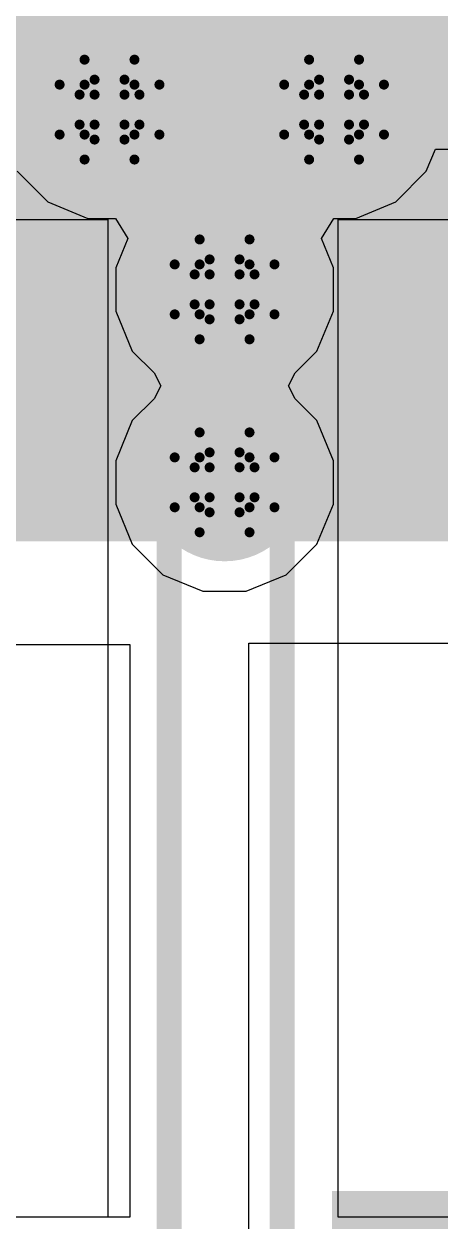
# Model space of a CAD drawing. Header units: inches. Extents: x -4 to 5258, y -4 to 5281.
# Drawn here: x 64.02 to 66.14, y 83.39 to 89.47 of the extents above; entities that cross this region are included whole.
import ezdxf

# ---------------------------------------------------------------- set-up
doc = ezdxf.new("R2010")
doc.units = ezdxf.units.IN
for name, color, linetype in [('Bottom Layer', 5, 'Continuous'), ('Bottom Solder', 6, 'Continuous'), ('Drill Drawing', 1, 'Continuous'), ('Layer 1', 16, 'Continuous'), ('Layer 2', 76, 'Continuous'), ('Top Layer', 1, 'Continuous'), ('Top Overlay', 2, 'Continuous'), ('Top Paste', 8, 'Continuous'), ('Top Solder', 216, 'Continuous'), ('Via Holes', 16, 'Continuous')]:
    doc.layers.add(name, color=color, linetype=linetype)

# ---------------------------------------------------------------- blocks, each defined once
blk = doc.blocks.new('SOIC_8_8')
at = {"layer": 'Top Layer'}
blk.add_hatch(color=1, dxfattribs=at).paths.add_polyline_path([(3.475, 2.205), (3.475, 1.605), (1.925, 1.605), (1.925, 2.205)])
at = {"layer": 'Top Overlay'}
blk.add_hatch(color=2, dxfattribs=at).paths.add_polyline_path([(-1.8275, 1.5748), (-1.4973, 1.5748), (-1.4973, 2.2352), (-1.8275, 2.2352)])
at = {"layer": 'Top Paste'}
blk.add_hatch(color=8, dxfattribs=at).paths.add_polyline_path([(3.475, 2.205), (3.475, 1.605), (1.925, 1.605), (1.925, 2.205)])
at = {"layer": 'Top Solder'}
blk.add_hatch(color=216, dxfattribs=at).paths.add_polyline_path([(3.5766, 2.3066), (3.5766, 1.5034), (1.8234, 1.5034), (1.8234, 2.3066)])
at = {"layer": 'Top Overlay'}
for points in [[(-1.9906, 2.4892, 0.127, 0.127, 0), (1.9906, 2.4892, 0.127, 0.127, 0)], [(1.9906, 2.4892, 0.127, 0.127, 0), (1.9906, 2.3114, 0.127, 0.127, 0)]]:
    blk.add_lwpolyline(points, format="xyseb", dxfattribs=at)
for points in [[(1.9588, 2.4892, 0.0635, 0.0635, 1), (2.0223, 2.4892, 0.0635, 0.0635, 1)], [(1.9588, 2.4892, 0.0635, 0.0635, 1), (2.0223, 2.4892, 0.0635, 0.0635, 1)], [(1.9588, 2.3114, 0.0635, 0.0635, 1), (2.0223, 2.3114, 0.0635, 0.0635, 1)]]:
    blk.add_lwpolyline(points, format="xyseb", close=True, dxfattribs=at)
blk = doc.blocks.new('SOIC_8_10')
at = {"layer": 'Top Layer'}
blk.add_hatch(color=1, dxfattribs=at).paths.add_polyline_path([(3.475, -1.605), (3.475, -2.205), (1.925, -2.205), (1.925, -1.605)])
at = {"layer": 'Top Paste'}
blk.add_hatch(color=8, dxfattribs=at).paths.add_polyline_path([(3.475, -1.605), (3.475, -2.205), (1.925, -2.205), (1.925, -1.605)])
at = {"layer": 'Top Solder'}
blk.add_hatch(color=216, dxfattribs=at).paths.add_polyline_path([(3.5766, -1.5034), (3.5766, -2.3066), (1.8234, -2.3066), (1.8234, -1.5034)])
at = {"layer": 'Top Overlay'}
for points in [[(1.9906, -2.3114, 0.127, 0.127, 0), (1.9906, -2.4892, 0.127, 0.127, 0)], [(-1.9906, -2.4892, 0.127, 0.127, 0), (1.9906, -2.4892, 0.127, 0.127, 0)]]:
    blk.add_lwpolyline(points, format="xyseb", dxfattribs=at)
for points in [[(1.9588, -2.3114, 0.0635, 0.0635, 1), (2.0223, -2.3114, 0.0635, 0.0635, 1)], [(1.9588, -2.4892, 0.0635, 0.0635, 1), (2.0223, -2.4892, 0.0635, 0.0635, 1)], [(1.9588, -2.4892, 0.0635, 0.0635, 1), (2.0223, -2.4892, 0.0635, 0.0635, 1)]]:
    blk.add_lwpolyline(points, format="xyseb", close=True, dxfattribs=at)

msp = doc.modelspace()

# ---------------------------------------------------------------- hatches: boundary and pattern name
at = {"layer": 'Bottom Layer'}
h = msp.add_hatch(color=5, dxfattribs=at)
edge = h.paths.add_edge_path()
edge.add_arc((64.4587, 89.0392), 0.3, 0, 360)
h = msp.add_hatch(color=5, dxfattribs=at)
edge = h.paths.add_edge_path()
edge.add_arc((65.6017, 89.0392), 0.3, 0, 360)
h = msp.add_hatch(color=5, dxfattribs=at)
edge = h.paths.add_edge_path()
edge.add_arc((65.0444, 88.1248), 0.3, 0, 360)
h = msp.add_hatch(color=5, dxfattribs=at)
edge = h.paths.add_edge_path()
edge.add_arc((65.0444, 87.1433), 0.3, 0, 360)
at = {"layer": 'Bottom Solder'}
h = msp.add_hatch(color=6, dxfattribs=at)
edge = h.paths.add_edge_path()
edge.add_arc((64.4587, 89.0392), 0.4016, 0, 360)
h = msp.add_hatch(color=6, dxfattribs=at)
edge = h.paths.add_edge_path()
edge.add_arc((65.6017, 89.0392), 0.4016, 0, 360)
h = msp.add_hatch(color=6, dxfattribs=at)
edge = h.paths.add_edge_path()
edge.add_arc((65.0444, 88.1248), 0.4016, 0, 360)
h = msp.add_hatch(color=6, dxfattribs=at)
edge = h.paths.add_edge_path()
edge.add_arc((65.0444, 87.1433), 0.4016, 0, 360)
at = {"layer": 'Layer 1'}
h = msp.add_hatch(color=16, dxfattribs=at)
edge = h.paths.add_edge_path()
edge.add_arc((64.4587, 89.0392), 0.3, 0, 360)
h = msp.add_hatch(color=16, dxfattribs=at)
edge = h.paths.add_edge_path()
edge.add_arc((65.6017, 89.0392), 0.3, 0, 360)
h = msp.add_hatch(color=16, dxfattribs=at)
edge = h.paths.add_edge_path()
edge.add_arc((65.0444, 88.1248), 0.3, 0, 360)
h = msp.add_hatch(color=16, dxfattribs=at)
edge = h.paths.add_edge_path()
edge.add_arc((65.0444, 87.1433), 0.3, 0, 360)
at = {"layer": 'Layer 2'}
h = msp.add_hatch(color=76, dxfattribs=at)
edge = h.paths.add_edge_path()
edge.add_arc((64.4587, 89.0392), 0.3, 0, 360)
h = msp.add_hatch(color=76, dxfattribs=at)
edge = h.paths.add_edge_path()
edge.add_arc((65.6017, 89.0392), 0.3, 0, 360)
h = msp.add_hatch(color=76, dxfattribs=at)
edge = h.paths.add_edge_path()
edge.add_arc((65.0444, 88.1248), 0.3, 0, 360)
h = msp.add_hatch(color=76, dxfattribs=at)
edge = h.paths.add_edge_path()
edge.add_arc((65.0444, 87.1433), 0.3, 0, 360)
at = {"layer": 'Top Layer'}
msp.add_hatch(color=1, dxfattribs=at).paths.add_polyline_path([(67.4918, 90.6648), (62.6077, 90.6648), (62.6077, 86.8426), (67.4918, 86.8426)])
h = msp.add_hatch(color=1, dxfattribs=at)
edge = h.paths.add_edge_path()
edge.add_arc((64.4587, 89.0392), 0.3, 0, 360)
h = msp.add_hatch(color=1, dxfattribs=at)
edge = h.paths.add_edge_path()
edge.add_arc((65.6017, 89.0392), 0.3, 0, 360)
h = msp.add_hatch(color=1, dxfattribs=at)
edge = h.paths.add_edge_path()
edge.add_arc((65.0444, 88.1248), 0.3, 0, 360)
h = msp.add_hatch(color=1, dxfattribs=at)
edge = h.paths.add_edge_path()
edge.add_arc((65.0444, 87.1433), 0.3, 0, 360)
at = {"layer": 'Top Solder'}
h = msp.add_hatch(color=216, dxfattribs=at)
edge = h.paths.add_edge_path()
edge.add_arc((64.4587, 89.0392), 0.4016, 0, 360)
h = msp.add_hatch(color=216, dxfattribs=at)
edge = h.paths.add_edge_path()
edge.add_arc((65.6017, 89.0392), 0.4016, 0, 360)
h = msp.add_hatch(color=216, dxfattribs=at)
edge = h.paths.add_edge_path()
edge.add_arc((65.0444, 88.1248), 0.4016, 0, 360)
h = msp.add_hatch(color=216, dxfattribs=at)
edge = h.paths.add_edge_path()
edge.add_arc((65.0444, 87.1433), 0.4016, 0, 360)
at = {"layer": 'Via Holes'}
h = msp.add_hatch(color=7, dxfattribs=at)
edge = h.paths.add_edge_path()
edge.add_arc((64.4587, 89.0392), 0.15, 0, 360)
h = msp.add_hatch(color=7, dxfattribs=at)
edge = h.paths.add_edge_path()
edge.add_arc((65.6017, 89.0392), 0.15, 0, 360)
h = msp.add_hatch(color=7, dxfattribs=at)
edge = h.paths.add_edge_path()
edge.add_arc((65.0444, 88.1248), 0.15, 0, 360)
h = msp.add_hatch(color=7, dxfattribs=at)
edge = h.paths.add_edge_path()
edge.add_arc((65.0444, 87.1433), 0.15, 0, 360)

# ---------------------------------------------------------------- linework, layer by layer
at = {"layer": 'Drill Drawing'}
for points in [[(64.3317, 89.1662, 0.0508, 0.0508, 0), (64.3317, 89.2932, 0.0508, 0.0508, 0)], [(64.3317, 89.2932, 0.0508, 0.0508, 0), (64.5857, 89.2932, 0.0508, 0.0508, 0)], [(64.5857, 89.1662, 0.0508, 0.0508, 0), (64.5857, 89.2932, 0.0508, 0.0508, 0)], [(65.4747, 89.1662, 0.0508, 0.0508, 0), (65.4747, 89.2932, 0.0508, 0.0508, 0)], [(65.4747, 89.2932, 0.0508, 0.0508, 0), (65.7287, 89.2932, 0.0508, 0.0508, 0)], [(65.7287, 89.1662, 0.0508, 0.0508, 0), (65.7287, 89.2932, 0.0508, 0.0508, 0)], [(64.3825, 89.1154, 0.0508, 0.0508, 0), (64.3825, 89.1916, 0.0508, 0.0508, 0)], [(64.3825, 89.1916, 0.0508, 0.0508, 0), (64.5349, 89.1916, 0.0508, 0.0508, 0)], [(64.5349, 89.1154, 0.0508, 0.0508, 0), (64.5349, 89.1916, 0.0508, 0.0508, 0)], [(65.5255, 89.1154, 0.0508, 0.0508, 0), (65.5255, 89.1916, 0.0508, 0.0508, 0)], [(65.5255, 89.1916, 0.0508, 0.0508, 0), (65.6779, 89.1916, 0.0508, 0.0508, 0)], [(65.6779, 89.1154, 0.0508, 0.0508, 0), (65.6779, 89.1916, 0.0508, 0.0508, 0)], [(64.2047, 88.9122, 0.0508, 0.0508, 0), (64.2047, 89.1662, 0.0508, 0.0508, 0)], [(64.2047, 89.1662, 0.0508, 0.0508, 0), (64.3317, 89.1662, 0.0508, 0.0508, 0)], [(64.5857, 89.1662, 0.0508, 0.0508, 0), (64.7127, 89.1662, 0.0508, 0.0508, 0)], [(64.7127, 88.9122, 0.0508, 0.0508, 0), (64.7127, 89.1662, 0.0508, 0.0508, 0)], [(65.3477, 88.9122, 0.0508, 0.0508, 0), (65.3477, 89.1662, 0.0508, 0.0508, 0)], [(65.3477, 89.1662, 0.0508, 0.0508, 0), (65.4747, 89.1662, 0.0508, 0.0508, 0)], [(65.7287, 89.1662, 0.0508, 0.0508, 0), (65.8557, 89.1662, 0.0508, 0.0508, 0)], [(65.8557, 88.9122, 0.0508, 0.0508, 0), (65.8557, 89.1662, 0.0508, 0.0508, 0)], [(64.3063, 88.963, 0.0508, 0.0508, 0), (64.3063, 89.1154, 0.0508, 0.0508, 0)], [(64.3063, 89.1154, 0.0508, 0.0508, 0), (64.3825, 89.1154, 0.0508, 0.0508, 0)], [(64.5349, 89.1154, 0.0508, 0.0508, 0), (64.6111, 89.1154, 0.0508, 0.0508, 0)], [(64.6111, 88.963, 0.0508, 0.0508, 0), (64.6111, 89.1154, 0.0508, 0.0508, 0)], [(65.4493, 88.963, 0.0508, 0.0508, 0), (65.4493, 89.1154, 0.0508, 0.0508, 0)], [(65.4493, 89.1154, 0.0508, 0.0508, 0), (65.5255, 89.1154, 0.0508, 0.0508, 0)], [(65.6779, 89.1154, 0.0508, 0.0508, 0), (65.7541, 89.1154, 0.0508, 0.0508, 0)], [(65.7541, 88.963, 0.0508, 0.0508, 0), (65.7541, 89.1154, 0.0508, 0.0508, 0)], [(64.3063, 88.963, 0.0508, 0.0508, 0), (64.3825, 88.963, 0.0508, 0.0508, 0)], [(64.3825, 88.8868, 0.0508, 0.0508, 0), (64.3825, 88.963, 0.0508, 0.0508, 0)], [(64.5349, 88.963, 0.0508, 0.0508, 0), (64.6111, 88.963, 0.0508, 0.0508, 0)], [(64.5349, 88.8868, 0.0508, 0.0508, 0), (64.5349, 88.963, 0.0508, 0.0508, 0)], [(65.4493, 88.963, 0.0508, 0.0508, 0), (65.5255, 88.963, 0.0508, 0.0508, 0)], [(65.5255, 88.8868, 0.0508, 0.0508, 0), (65.5255, 88.963, 0.0508, 0.0508, 0)], [(65.6779, 88.963, 0.0508, 0.0508, 0), (65.7541, 88.963, 0.0508, 0.0508, 0)], [(65.6779, 88.8868, 0.0508, 0.0508, 0), (65.6779, 88.963, 0.0508, 0.0508, 0)], [(64.2047, 88.9122, 0.0508, 0.0508, 0), (64.3317, 88.9122, 0.0508, 0.0508, 0)], [(64.3317, 88.7852, 0.0508, 0.0508, 0), (64.3317, 88.9122, 0.0508, 0.0508, 0)], [(64.3825, 88.8868, 0.0508, 0.0508, 0), (64.5349, 88.8868, 0.0508, 0.0508, 0)], [(64.5857, 88.9122, 0.0508, 0.0508, 0), (64.7127, 88.9122, 0.0508, 0.0508, 0)], [(64.5857, 88.7852, 0.0508, 0.0508, 0), (64.5857, 88.9122, 0.0508, 0.0508, 0)], [(65.3477, 88.9122, 0.0508, 0.0508, 0), (65.4747, 88.9122, 0.0508, 0.0508, 0)], [(65.4747, 88.7852, 0.0508, 0.0508, 0), (65.4747, 88.9122, 0.0508, 0.0508, 0)], [(65.5255, 88.8868, 0.0508, 0.0508, 0), (65.6779, 88.8868, 0.0508, 0.0508, 0)], [(65.7287, 88.9122, 0.0508, 0.0508, 0), (65.8557, 88.9122, 0.0508, 0.0508, 0)], [(65.7287, 88.7852, 0.0508, 0.0508, 0), (65.7287, 88.9122, 0.0508, 0.0508, 0)], [(64.3317, 88.7852, 0.0508, 0.0508, 0), (64.5857, 88.7852, 0.0508, 0.0508, 0)], [(65.4747, 88.7852, 0.0508, 0.0508, 0), (65.7287, 88.7852, 0.0508, 0.0508, 0)], [(64.9174, 88.2518, 0.0508, 0.0508, 0), (64.9174, 88.3788, 0.0508, 0.0508, 0)], [(64.9174, 88.3788, 0.0508, 0.0508, 0), (65.1714, 88.3788, 0.0508, 0.0508, 0)], [(65.1714, 88.2518, 0.0508, 0.0508, 0), (65.1714, 88.3788, 0.0508, 0.0508, 0)], [(64.9682, 88.201, 0.0508, 0.0508, 0), (64.9682, 88.2772, 0.0508, 0.0508, 0)], [(64.9682, 88.2772, 0.0508, 0.0508, 0), (65.1206, 88.2772, 0.0508, 0.0508, 0)], [(65.1206, 88.201, 0.0508, 0.0508, 0), (65.1206, 88.2772, 0.0508, 0.0508, 0)], [(64.7904, 87.9978, 0.0508, 0.0508, 0), (64.7904, 88.2518, 0.0508, 0.0508, 0)], [(64.7904, 88.2518, 0.0508, 0.0508, 0), (64.9174, 88.2518, 0.0508, 0.0508, 0)], [(65.1714, 88.2518, 0.0508, 0.0508, 0), (65.2984, 88.2518, 0.0508, 0.0508, 0)], [(65.2984, 87.9978, 0.0508, 0.0508, 0), (65.2984, 88.2518, 0.0508, 0.0508, 0)], [(64.892, 88.0486, 0.0508, 0.0508, 0), (64.892, 88.201, 0.0508, 0.0508, 0)], [(64.892, 88.201, 0.0508, 0.0508, 0), (64.9682, 88.201, 0.0508, 0.0508, 0)], [(65.1206, 88.201, 0.0508, 0.0508, 0), (65.1968, 88.201, 0.0508, 0.0508, 0)], [(65.1968, 88.0486, 0.0508, 0.0508, 0), (65.1968, 88.201, 0.0508, 0.0508, 0)], [(64.892, 88.0486, 0.0508, 0.0508, 0), (64.9682, 88.0486, 0.0508, 0.0508, 0)], [(64.9682, 87.9724, 0.0508, 0.0508, 0), (64.9682, 88.0486, 0.0508, 0.0508, 0)], [(65.1206, 88.0486, 0.0508, 0.0508, 0), (65.1968, 88.0486, 0.0508, 0.0508, 0)], [(65.1206, 87.9724, 0.0508, 0.0508, 0), (65.1206, 88.0486, 0.0508, 0.0508, 0)], [(64.7904, 87.9978, 0.0508, 0.0508, 0), (64.9174, 87.9978, 0.0508, 0.0508, 0)], [(64.9174, 87.8708, 0.0508, 0.0508, 0), (64.9174, 87.9978, 0.0508, 0.0508, 0)], [(64.9682, 87.9724, 0.0508, 0.0508, 0), (65.1206, 87.9724, 0.0508, 0.0508, 0)], [(65.1714, 87.9978, 0.0508, 0.0508, 0), (65.2984, 87.9978, 0.0508, 0.0508, 0)], [(65.1714, 87.8708, 0.0508, 0.0508, 0), (65.1714, 87.9978, 0.0508, 0.0508, 0)], [(64.9174, 87.8708, 0.0508, 0.0508, 0), (65.1714, 87.8708, 0.0508, 0.0508, 0)], [(64.9174, 87.2703, 0.0508, 0.0508, 0), (64.9174, 87.3973, 0.0508, 0.0508, 0)], [(64.9174, 87.3973, 0.0508, 0.0508, 0), (65.1714, 87.3973, 0.0508, 0.0508, 0)], [(65.1714, 87.2703, 0.0508, 0.0508, 0), (65.1714, 87.3973, 0.0508, 0.0508, 0)], [(64.9682, 87.2195, 0.0508, 0.0508, 0), (64.9682, 87.2957, 0.0508, 0.0508, 0)], [(64.9682, 87.2957, 0.0508, 0.0508, 0), (65.1206, 87.2957, 0.0508, 0.0508, 0)], [(65.1206, 87.2195, 0.0508, 0.0508, 0), (65.1206, 87.2957, 0.0508, 0.0508, 0)], [(64.7904, 87.0163, 0.0508, 0.0508, 0), (64.7904, 87.2703, 0.0508, 0.0508, 0)], [(64.7904, 87.2703, 0.0508, 0.0508, 0), (64.9174, 87.2703, 0.0508, 0.0508, 0)], [(65.1714, 87.2703, 0.0508, 0.0508, 0), (65.2984, 87.2703, 0.0508, 0.0508, 0)], [(65.2984, 87.0163, 0.0508, 0.0508, 0), (65.2984, 87.2703, 0.0508, 0.0508, 0)], [(64.892, 87.0671, 0.0508, 0.0508, 0), (64.892, 87.2195, 0.0508, 0.0508, 0)], [(64.892, 87.2195, 0.0508, 0.0508, 0), (64.9682, 87.2195, 0.0508, 0.0508, 0)], [(65.1206, 87.2195, 0.0508, 0.0508, 0), (65.1968, 87.2195, 0.0508, 0.0508, 0)], [(65.1968, 87.0671, 0.0508, 0.0508, 0), (65.1968, 87.2195, 0.0508, 0.0508, 0)], [(64.892, 87.0671, 0.0508, 0.0508, 0), (64.9682, 87.0671, 0.0508, 0.0508, 0)], [(64.9682, 86.9909, 0.0508, 0.0508, 0), (64.9682, 87.0671, 0.0508, 0.0508, 0)], [(65.1206, 87.0671, 0.0508, 0.0508, 0), (65.1968, 87.0671, 0.0508, 0.0508, 0)], [(65.1206, 86.9909, 0.0508, 0.0508, 0), (65.1206, 87.0671, 0.0508, 0.0508, 0)], [(64.7904, 87.0163, 0.0508, 0.0508, 0), (64.9174, 87.0163, 0.0508, 0.0508, 0)], [(64.9174, 86.8893, 0.0508, 0.0508, 0), (64.9174, 87.0163, 0.0508, 0.0508, 0)], [(64.9682, 86.9909, 0.0508, 0.0508, 0), (65.1206, 86.9909, 0.0508, 0.0508, 0)], [(65.1714, 87.0163, 0.0508, 0.0508, 0), (65.2984, 87.0163, 0.0508, 0.0508, 0)], [(65.1714, 86.8893, 0.0508, 0.0508, 0), (65.1714, 87.0163, 0.0508, 0.0508, 0)], [(64.9174, 86.8893, 0.0508, 0.0508, 0), (65.1714, 86.8893, 0.0508, 0.0508, 0)]]:
    msp.add_lwpolyline(points, format="xyseb", dxfattribs=at)
for points in [[(64.319, 89.2932, 0.0254, 0.0254, 1), (64.3444, 89.2932, 0.0254, 0.0254, 1)], [(64.319, 89.2932, 0.0254, 0.0254, 1), (64.3444, 89.2932, 0.0254, 0.0254, 1)], [(64.573, 89.2932, 0.0254, 0.0254, 1), (64.5984, 89.2932, 0.0254, 0.0254, 1)], [(64.573, 89.2932, 0.0254, 0.0254, 1), (64.5984, 89.2932, 0.0254, 0.0254, 1)], [(65.462, 89.2932, 0.0254, 0.0254, 1), (65.4874, 89.2932, 0.0254, 0.0254, 1)], [(65.462, 89.2932, 0.0254, 0.0254, 1), (65.4874, 89.2932, 0.0254, 0.0254, 1)], [(65.716, 89.2932, 0.0254, 0.0254, 1), (65.7414, 89.2932, 0.0254, 0.0254, 1)], [(65.716, 89.2932, 0.0254, 0.0254, 1), (65.7414, 89.2932, 0.0254, 0.0254, 1)], [(64.3698, 89.1916, 0.0254, 0.0254, 1), (64.3952, 89.1916, 0.0254, 0.0254, 1)], [(64.3698, 89.1916, 0.0254, 0.0254, 1), (64.3952, 89.1916, 0.0254, 0.0254, 1)], [(64.5222, 89.1916, 0.0254, 0.0254, 1), (64.5476, 89.1916, 0.0254, 0.0254, 1)], [(64.5222, 89.1916, 0.0254, 0.0254, 1), (64.5476, 89.1916, 0.0254, 0.0254, 1)], [(65.5128, 89.1916, 0.0254, 0.0254, 1), (65.5382, 89.1916, 0.0254, 0.0254, 1)], [(65.5128, 89.1916, 0.0254, 0.0254, 1), (65.5382, 89.1916, 0.0254, 0.0254, 1)], [(65.6652, 89.1916, 0.0254, 0.0254, 1), (65.6906, 89.1916, 0.0254, 0.0254, 1)], [(65.6652, 89.1916, 0.0254, 0.0254, 1), (65.6906, 89.1916, 0.0254, 0.0254, 1)], [(64.192, 89.1662, 0.0254, 0.0254, 1), (64.2174, 89.1662, 0.0254, 0.0254, 1)], [(64.192, 89.1662, 0.0254, 0.0254, 1), (64.2174, 89.1662, 0.0254, 0.0254, 1)], [(64.319, 89.1662, 0.0254, 0.0254, 1), (64.3444, 89.1662, 0.0254, 0.0254, 1)], [(64.319, 89.1662, 0.0254, 0.0254, 1), (64.3444, 89.1662, 0.0254, 0.0254, 1)], [(64.573, 89.1662, 0.0254, 0.0254, 1), (64.5984, 89.1662, 0.0254, 0.0254, 1)], [(64.573, 89.1662, 0.0254, 0.0254, 1), (64.5984, 89.1662, 0.0254, 0.0254, 1)], [(64.7, 89.1662, 0.0254, 0.0254, 1), (64.7254, 89.1662, 0.0254, 0.0254, 1)], [(64.7, 89.1662, 0.0254, 0.0254, 1), (64.7254, 89.1662, 0.0254, 0.0254, 1)], [(65.335, 89.1662, 0.0254, 0.0254, 1), (65.3604, 89.1662, 0.0254, 0.0254, 1)], [(65.335, 89.1662, 0.0254, 0.0254, 1), (65.3604, 89.1662, 0.0254, 0.0254, 1)], [(65.462, 89.1662, 0.0254, 0.0254, 1), (65.4874, 89.1662, 0.0254, 0.0254, 1)], [(65.462, 89.1662, 0.0254, 0.0254, 1), (65.4874, 89.1662, 0.0254, 0.0254, 1)], [(65.716, 89.1662, 0.0254, 0.0254, 1), (65.7414, 89.1662, 0.0254, 0.0254, 1)], [(65.716, 89.1662, 0.0254, 0.0254, 1), (65.7414, 89.1662, 0.0254, 0.0254, 1)], [(65.843, 89.1662, 0.0254, 0.0254, 1), (65.8684, 89.1662, 0.0254, 0.0254, 1)], [(65.843, 89.1662, 0.0254, 0.0254, 1), (65.8684, 89.1662, 0.0254, 0.0254, 1)], [(64.2936, 89.1154, 0.0254, 0.0254, 1), (64.319, 89.1154, 0.0254, 0.0254, 1)], [(64.2936, 89.1154, 0.0254, 0.0254, 1), (64.319, 89.1154, 0.0254, 0.0254, 1)], [(64.3698, 89.1154, 0.0254, 0.0254, 1), (64.3952, 89.1154, 0.0254, 0.0254, 1)], [(64.3698, 89.1154, 0.0254, 0.0254, 1), (64.3952, 89.1154, 0.0254, 0.0254, 1)], [(64.5222, 89.1154, 0.0254, 0.0254, 1), (64.5476, 89.1154, 0.0254, 0.0254, 1)], [(64.5222, 89.1154, 0.0254, 0.0254, 1), (64.5476, 89.1154, 0.0254, 0.0254, 1)], [(64.5984, 89.1154, 0.0254, 0.0254, 1), (64.6238, 89.1154, 0.0254, 0.0254, 1)], [(64.5984, 89.1154, 0.0254, 0.0254, 1), (64.6238, 89.1154, 0.0254, 0.0254, 1)], [(65.4366, 89.1154, 0.0254, 0.0254, 1), (65.462, 89.1154, 0.0254, 0.0254, 1)], [(65.4366, 89.1154, 0.0254, 0.0254, 1), (65.462, 89.1154, 0.0254, 0.0254, 1)], [(65.5128, 89.1154, 0.0254, 0.0254, 1), (65.5382, 89.1154, 0.0254, 0.0254, 1)], [(65.5128, 89.1154, 0.0254, 0.0254, 1), (65.5382, 89.1154, 0.0254, 0.0254, 1)], [(65.6652, 89.1154, 0.0254, 0.0254, 1), (65.6906, 89.1154, 0.0254, 0.0254, 1)], [(65.6652, 89.1154, 0.0254, 0.0254, 1), (65.6906, 89.1154, 0.0254, 0.0254, 1)], [(65.7414, 89.1154, 0.0254, 0.0254, 1), (65.7668, 89.1154, 0.0254, 0.0254, 1)], [(65.7414, 89.1154, 0.0254, 0.0254, 1), (65.7668, 89.1154, 0.0254, 0.0254, 1)], [(64.2936, 88.963, 0.0254, 0.0254, 1), (64.319, 88.963, 0.0254, 0.0254, 1)], [(64.2936, 88.963, 0.0254, 0.0254, 1), (64.319, 88.963, 0.0254, 0.0254, 1)], [(64.3698, 88.963, 0.0254, 0.0254, 1), (64.3952, 88.963, 0.0254, 0.0254, 1)], [(64.3698, 88.963, 0.0254, 0.0254, 1), (64.3952, 88.963, 0.0254, 0.0254, 1)], [(64.5222, 88.963, 0.0254, 0.0254, 1), (64.5476, 88.963, 0.0254, 0.0254, 1)], [(64.5222, 88.963, 0.0254, 0.0254, 1), (64.5476, 88.963, 0.0254, 0.0254, 1)], [(64.5984, 88.963, 0.0254, 0.0254, 1), (64.6238, 88.963, 0.0254, 0.0254, 1)], [(64.5984, 88.963, 0.0254, 0.0254, 1), (64.6238, 88.963, 0.0254, 0.0254, 1)], [(65.4366, 88.963, 0.0254, 0.0254, 1), (65.462, 88.963, 0.0254, 0.0254, 1)], [(65.4366, 88.963, 0.0254, 0.0254, 1), (65.462, 88.963, 0.0254, 0.0254, 1)], [(65.5128, 88.963, 0.0254, 0.0254, 1), (65.5382, 88.963, 0.0254, 0.0254, 1)], [(65.5128, 88.963, 0.0254, 0.0254, 1), (65.5382, 88.963, 0.0254, 0.0254, 1)], [(65.6652, 88.963, 0.0254, 0.0254, 1), (65.6906, 88.963, 0.0254, 0.0254, 1)], [(65.6652, 88.963, 0.0254, 0.0254, 1), (65.6906, 88.963, 0.0254, 0.0254, 1)], [(65.7414, 88.963, 0.0254, 0.0254, 1), (65.7668, 88.963, 0.0254, 0.0254, 1)], [(65.7414, 88.963, 0.0254, 0.0254, 1), (65.7668, 88.963, 0.0254, 0.0254, 1)], [(64.192, 88.9122, 0.0254, 0.0254, 1), (64.2174, 88.9122, 0.0254, 0.0254, 1)], [(64.192, 88.9122, 0.0254, 0.0254, 1), (64.2174, 88.9122, 0.0254, 0.0254, 1)], [(64.319, 88.9122, 0.0254, 0.0254, 1), (64.3444, 88.9122, 0.0254, 0.0254, 1)], [(64.319, 88.9122, 0.0254, 0.0254, 1), (64.3444, 88.9122, 0.0254, 0.0254, 1)], [(64.3698, 88.8868, 0.0254, 0.0254, 1), (64.3952, 88.8868, 0.0254, 0.0254, 1)], [(64.3698, 88.8868, 0.0254, 0.0254, 1), (64.3952, 88.8868, 0.0254, 0.0254, 1)], [(64.5222, 88.8868, 0.0254, 0.0254, 1), (64.5476, 88.8868, 0.0254, 0.0254, 1)], [(64.5222, 88.8868, 0.0254, 0.0254, 1), (64.5476, 88.8868, 0.0254, 0.0254, 1)], [(64.573, 88.9122, 0.0254, 0.0254, 1), (64.5984, 88.9122, 0.0254, 0.0254, 1)], [(64.573, 88.9122, 0.0254, 0.0254, 1), (64.5984, 88.9122, 0.0254, 0.0254, 1)], [(64.7, 88.9122, 0.0254, 0.0254, 1), (64.7254, 88.9122, 0.0254, 0.0254, 1)], [(64.7, 88.9122, 0.0254, 0.0254, 1), (64.7254, 88.9122, 0.0254, 0.0254, 1)], [(65.335, 88.9122, 0.0254, 0.0254, 1), (65.3604, 88.9122, 0.0254, 0.0254, 1)], [(65.335, 88.9122, 0.0254, 0.0254, 1), (65.3604, 88.9122, 0.0254, 0.0254, 1)], [(65.462, 88.9122, 0.0254, 0.0254, 1), (65.4874, 88.9122, 0.0254, 0.0254, 1)], [(65.462, 88.9122, 0.0254, 0.0254, 1), (65.4874, 88.9122, 0.0254, 0.0254, 1)], [(65.5128, 88.8868, 0.0254, 0.0254, 1), (65.5382, 88.8868, 0.0254, 0.0254, 1)], [(65.5128, 88.8868, 0.0254, 0.0254, 1), (65.5382, 88.8868, 0.0254, 0.0254, 1)], [(65.6652, 88.8868, 0.0254, 0.0254, 1), (65.6906, 88.8868, 0.0254, 0.0254, 1)], [(65.6652, 88.8868, 0.0254, 0.0254, 1), (65.6906, 88.8868, 0.0254, 0.0254, 1)], [(65.716, 88.9122, 0.0254, 0.0254, 1), (65.7414, 88.9122, 0.0254, 0.0254, 1)], [(65.716, 88.9122, 0.0254, 0.0254, 1), (65.7414, 88.9122, 0.0254, 0.0254, 1)], [(65.843, 88.9122, 0.0254, 0.0254, 1), (65.8684, 88.9122, 0.0254, 0.0254, 1)], [(65.843, 88.9122, 0.0254, 0.0254, 1), (65.8684, 88.9122, 0.0254, 0.0254, 1)], [(64.319, 88.7852, 0.0254, 0.0254, 1), (64.3444, 88.7852, 0.0254, 0.0254, 1)], [(64.319, 88.7852, 0.0254, 0.0254, 1), (64.3444, 88.7852, 0.0254, 0.0254, 1)], [(64.573, 88.7852, 0.0254, 0.0254, 1), (64.5984, 88.7852, 0.0254, 0.0254, 1)], [(64.573, 88.7852, 0.0254, 0.0254, 1), (64.5984, 88.7852, 0.0254, 0.0254, 1)], [(65.462, 88.7852, 0.0254, 0.0254, 1), (65.4874, 88.7852, 0.0254, 0.0254, 1)], [(65.462, 88.7852, 0.0254, 0.0254, 1), (65.4874, 88.7852, 0.0254, 0.0254, 1)], [(65.716, 88.7852, 0.0254, 0.0254, 1), (65.7414, 88.7852, 0.0254, 0.0254, 1)], [(65.716, 88.7852, 0.0254, 0.0254, 1), (65.7414, 88.7852, 0.0254, 0.0254, 1)], [(64.9047, 88.3788, 0.0254, 0.0254, 1), (64.9301, 88.3788, 0.0254, 0.0254, 1)], [(64.9047, 88.3788, 0.0254, 0.0254, 1), (64.9301, 88.3788, 0.0254, 0.0254, 1)], [(65.1587, 88.3788, 0.0254, 0.0254, 1), (65.1841, 88.3788, 0.0254, 0.0254, 1)], [(65.1587, 88.3788, 0.0254, 0.0254, 1), (65.1841, 88.3788, 0.0254, 0.0254, 1)], [(64.9555, 88.2772, 0.0254, 0.0254, 1), (64.9809, 88.2772, 0.0254, 0.0254, 1)], [(64.9555, 88.2772, 0.0254, 0.0254, 1), (64.9809, 88.2772, 0.0254, 0.0254, 1)], [(65.1079, 88.2772, 0.0254, 0.0254, 1), (65.1333, 88.2772, 0.0254, 0.0254, 1)], [(65.1079, 88.2772, 0.0254, 0.0254, 1), (65.1333, 88.2772, 0.0254, 0.0254, 1)], [(64.7777, 88.2518, 0.0254, 0.0254, 1), (64.8031, 88.2518, 0.0254, 0.0254, 1)], [(64.7777, 88.2518, 0.0254, 0.0254, 1), (64.8031, 88.2518, 0.0254, 0.0254, 1)], [(64.9047, 88.2518, 0.0254, 0.0254, 1), (64.9301, 88.2518, 0.0254, 0.0254, 1)], [(64.9047, 88.2518, 0.0254, 0.0254, 1), (64.9301, 88.2518, 0.0254, 0.0254, 1)], [(65.1587, 88.2518, 0.0254, 0.0254, 1), (65.1841, 88.2518, 0.0254, 0.0254, 1)], [(65.1587, 88.2518, 0.0254, 0.0254, 1), (65.1841, 88.2518, 0.0254, 0.0254, 1)], [(65.2857, 88.2518, 0.0254, 0.0254, 1), (65.3111, 88.2518, 0.0254, 0.0254, 1)], [(65.2857, 88.2518, 0.0254, 0.0254, 1), (65.3111, 88.2518, 0.0254, 0.0254, 1)], [(64.8793, 88.201, 0.0254, 0.0254, 1), (64.9047, 88.201, 0.0254, 0.0254, 1)], [(64.8793, 88.201, 0.0254, 0.0254, 1), (64.9047, 88.201, 0.0254, 0.0254, 1)], [(64.9555, 88.201, 0.0254, 0.0254, 1), (64.9809, 88.201, 0.0254, 0.0254, 1)], [(64.9555, 88.201, 0.0254, 0.0254, 1), (64.9809, 88.201, 0.0254, 0.0254, 1)], [(65.1079, 88.201, 0.0254, 0.0254, 1), (65.1333, 88.201, 0.0254, 0.0254, 1)], [(65.1079, 88.201, 0.0254, 0.0254, 1), (65.1333, 88.201, 0.0254, 0.0254, 1)], [(65.1841, 88.201, 0.0254, 0.0254, 1), (65.2095, 88.201, 0.0254, 0.0254, 1)], [(65.1841, 88.201, 0.0254, 0.0254, 1), (65.2095, 88.201, 0.0254, 0.0254, 1)], [(64.8793, 88.0486, 0.0254, 0.0254, 1), (64.9047, 88.0486, 0.0254, 0.0254, 1)], [(64.8793, 88.0486, 0.0254, 0.0254, 1), (64.9047, 88.0486, 0.0254, 0.0254, 1)], [(64.9555, 88.0486, 0.0254, 0.0254, 1), (64.9809, 88.0486, 0.0254, 0.0254, 1)], [(64.9555, 88.0486, 0.0254, 0.0254, 1), (64.9809, 88.0486, 0.0254, 0.0254, 1)], [(65.1079, 88.0486, 0.0254, 0.0254, 1), (65.1333, 88.0486, 0.0254, 0.0254, 1)], [(65.1079, 88.0486, 0.0254, 0.0254, 1), (65.1333, 88.0486, 0.0254, 0.0254, 1)], [(65.1841, 88.0486, 0.0254, 0.0254, 1), (65.2095, 88.0486, 0.0254, 0.0254, 1)], [(65.1841, 88.0486, 0.0254, 0.0254, 1), (65.2095, 88.0486, 0.0254, 0.0254, 1)], [(64.7777, 87.9978, 0.0254, 0.0254, 1), (64.8031, 87.9978, 0.0254, 0.0254, 1)], [(64.7777, 87.9978, 0.0254, 0.0254, 1), (64.8031, 87.9978, 0.0254, 0.0254, 1)], [(64.9047, 87.9978, 0.0254, 0.0254, 1), (64.9301, 87.9978, 0.0254, 0.0254, 1)], [(64.9047, 87.9978, 0.0254, 0.0254, 1), (64.9301, 87.9978, 0.0254, 0.0254, 1)], [(64.9555, 87.9724, 0.0254, 0.0254, 1), (64.9809, 87.9724, 0.0254, 0.0254, 1)], [(64.9555, 87.9724, 0.0254, 0.0254, 1), (64.9809, 87.9724, 0.0254, 0.0254, 1)], [(65.1079, 87.9724, 0.0254, 0.0254, 1), (65.1333, 87.9724, 0.0254, 0.0254, 1)], [(65.1079, 87.9724, 0.0254, 0.0254, 1), (65.1333, 87.9724, 0.0254, 0.0254, 1)], [(65.1587, 87.9978, 0.0254, 0.0254, 1), (65.1841, 87.9978, 0.0254, 0.0254, 1)], [(65.1587, 87.9978, 0.0254, 0.0254, 1), (65.1841, 87.9978, 0.0254, 0.0254, 1)], [(65.2857, 87.9978, 0.0254, 0.0254, 1), (65.3111, 87.9978, 0.0254, 0.0254, 1)], [(65.2857, 87.9978, 0.0254, 0.0254, 1), (65.3111, 87.9978, 0.0254, 0.0254, 1)], [(64.9047, 87.8708, 0.0254, 0.0254, 1), (64.9301, 87.8708, 0.0254, 0.0254, 1)], [(64.9047, 87.8708, 0.0254, 0.0254, 1), (64.9301, 87.8708, 0.0254, 0.0254, 1)], [(65.1587, 87.8708, 0.0254, 0.0254, 1), (65.1841, 87.8708, 0.0254, 0.0254, 1)], [(65.1587, 87.8708, 0.0254, 0.0254, 1), (65.1841, 87.8708, 0.0254, 0.0254, 1)], [(64.9047, 87.3973, 0.0254, 0.0254, 1), (64.9301, 87.3973, 0.0254, 0.0254, 1)], [(64.9047, 87.3973, 0.0254, 0.0254, 1), (64.9301, 87.3973, 0.0254, 0.0254, 1)], [(65.1587, 87.3973, 0.0254, 0.0254, 1), (65.1841, 87.3973, 0.0254, 0.0254, 1)], [(65.1587, 87.3973, 0.0254, 0.0254, 1), (65.1841, 87.3973, 0.0254, 0.0254, 1)], [(64.9555, 87.2957, 0.0254, 0.0254, 1), (64.9809, 87.2957, 0.0254, 0.0254, 1)], [(64.9555, 87.2957, 0.0254, 0.0254, 1), (64.9809, 87.2957, 0.0254, 0.0254, 1)], [(65.1079, 87.2957, 0.0254, 0.0254, 1), (65.1333, 87.2957, 0.0254, 0.0254, 1)], [(65.1079, 87.2957, 0.0254, 0.0254, 1), (65.1333, 87.2957, 0.0254, 0.0254, 1)], [(64.7777, 87.2703, 0.0254, 0.0254, 1), (64.8031, 87.2703, 0.0254, 0.0254, 1)], [(64.7777, 87.2703, 0.0254, 0.0254, 1), (64.8031, 87.2703, 0.0254, 0.0254, 1)], [(64.9047, 87.2703, 0.0254, 0.0254, 1), (64.9301, 87.2703, 0.0254, 0.0254, 1)], [(64.9047, 87.2703, 0.0254, 0.0254, 1), (64.9301, 87.2703, 0.0254, 0.0254, 1)], [(65.1587, 87.2703, 0.0254, 0.0254, 1), (65.1841, 87.2703, 0.0254, 0.0254, 1)], [(65.1587, 87.2703, 0.0254, 0.0254, 1), (65.1841, 87.2703, 0.0254, 0.0254, 1)], [(65.2857, 87.2703, 0.0254, 0.0254, 1), (65.3111, 87.2703, 0.0254, 0.0254, 1)], [(65.2857, 87.2703, 0.0254, 0.0254, 1), (65.3111, 87.2703, 0.0254, 0.0254, 1)], [(64.8793, 87.2195, 0.0254, 0.0254, 1), (64.9047, 87.2195, 0.0254, 0.0254, 1)], [(64.8793, 87.2195, 0.0254, 0.0254, 1), (64.9047, 87.2195, 0.0254, 0.0254, 1)], [(64.9555, 87.2195, 0.0254, 0.0254, 1), (64.9809, 87.2195, 0.0254, 0.0254, 1)], [(64.9555, 87.2195, 0.0254, 0.0254, 1), (64.9809, 87.2195, 0.0254, 0.0254, 1)], [(65.1079, 87.2195, 0.0254, 0.0254, 1), (65.1333, 87.2195, 0.0254, 0.0254, 1)], [(65.1079, 87.2195, 0.0254, 0.0254, 1), (65.1333, 87.2195, 0.0254, 0.0254, 1)], [(65.1841, 87.2195, 0.0254, 0.0254, 1), (65.2095, 87.2195, 0.0254, 0.0254, 1)], [(65.1841, 87.2195, 0.0254, 0.0254, 1), (65.2095, 87.2195, 0.0254, 0.0254, 1)], [(64.8793, 87.0671, 0.0254, 0.0254, 1), (64.9047, 87.0671, 0.0254, 0.0254, 1)], [(64.8793, 87.0671, 0.0254, 0.0254, 1), (64.9047, 87.0671, 0.0254, 0.0254, 1)], [(64.9555, 87.0671, 0.0254, 0.0254, 1), (64.9809, 87.0671, 0.0254, 0.0254, 1)], [(64.9555, 87.0671, 0.0254, 0.0254, 1), (64.9809, 87.0671, 0.0254, 0.0254, 1)], [(65.1079, 87.0671, 0.0254, 0.0254, 1), (65.1333, 87.0671, 0.0254, 0.0254, 1)], [(65.1079, 87.0671, 0.0254, 0.0254, 1), (65.1333, 87.0671, 0.0254, 0.0254, 1)], [(65.1841, 87.0671, 0.0254, 0.0254, 1), (65.2095, 87.0671, 0.0254, 0.0254, 1)], [(65.1841, 87.0671, 0.0254, 0.0254, 1), (65.2095, 87.0671, 0.0254, 0.0254, 1)], [(64.7777, 87.0163, 0.0254, 0.0254, 1), (64.8031, 87.0163, 0.0254, 0.0254, 1)], [(64.7777, 87.0163, 0.0254, 0.0254, 1), (64.8031, 87.0163, 0.0254, 0.0254, 1)], [(64.9047, 87.0163, 0.0254, 0.0254, 1), (64.9301, 87.0163, 0.0254, 0.0254, 1)], [(64.9047, 87.0163, 0.0254, 0.0254, 1), (64.9301, 87.0163, 0.0254, 0.0254, 1)], [(64.9555, 86.9909, 0.0254, 0.0254, 1), (64.9809, 86.9909, 0.0254, 0.0254, 1)], [(64.9555, 86.9909, 0.0254, 0.0254, 1), (64.9809, 86.9909, 0.0254, 0.0254, 1)], [(65.1079, 86.9909, 0.0254, 0.0254, 1), (65.1333, 86.9909, 0.0254, 0.0254, 1)], [(65.1079, 86.9909, 0.0254, 0.0254, 1), (65.1333, 86.9909, 0.0254, 0.0254, 1)], [(65.1587, 87.0163, 0.0254, 0.0254, 1), (65.1841, 87.0163, 0.0254, 0.0254, 1)], [(65.1587, 87.0163, 0.0254, 0.0254, 1), (65.1841, 87.0163, 0.0254, 0.0254, 1)], [(65.2857, 87.0163, 0.0254, 0.0254, 1), (65.3111, 87.0163, 0.0254, 0.0254, 1)], [(65.2857, 87.0163, 0.0254, 0.0254, 1), (65.3111, 87.0163, 0.0254, 0.0254, 1)], [(64.9047, 86.8893, 0.0254, 0.0254, 1), (64.9301, 86.8893, 0.0254, 0.0254, 1)], [(64.9047, 86.8893, 0.0254, 0.0254, 1), (64.9301, 86.8893, 0.0254, 0.0254, 1)], [(65.1587, 86.8893, 0.0254, 0.0254, 1), (65.1841, 86.8893, 0.0254, 0.0254, 1)], [(65.1587, 86.8893, 0.0254, 0.0254, 1), (65.1841, 86.8893, 0.0254, 0.0254, 1)]]:
    msp.add_lwpolyline(points, format="xyseb", close=True, dxfattribs=at)
at = {"layer": 'Layer 1'}
for p, q in [((66.0713, 88.7254), (66.1182, 88.8385)), ((66.1182, 88.8385), (66.2281, 88.8385)), ((63.989, 88.7254), (64.1448, 88.5695)), ((65.9155, 88.5695), (66.0713, 88.7254)), ((64.1448, 88.5695), (64.3485, 88.4852)), ((65.7119, 88.4852), (65.9155, 88.5695)), ((64.3485, 88.4852), (64.4886, 88.4852)), ((64.4886, 88.4852), (64.552, 88.3836)), ((65.5369, 88.3836), (65.6003, 88.4852)), ((65.6003, 88.4852), (65.7119, 88.4852)), ((64.552, 88.3836), (64.4905, 88.235)), ((65.5984, 88.235), (65.5369, 88.3836)), ((64.4905, 88.235), (64.4905, 88.0146)), ((65.5984, 88.0146), (65.5984, 88.235)), ((64.4905, 88.0146), (64.5748, 87.811)), ((65.5141, 87.811), (65.5984, 88.0146)), ((64.5748, 87.811), (64.6853, 87.7004)), ((65.4036, 87.7004), (65.5141, 87.811)), ((64.6853, 87.7004), (64.7197, 87.6341)), ((65.3692, 87.6341), (65.4036, 87.7004)), ((64.7197, 87.6341), (64.6853, 87.5677)), ((65.4036, 87.5677), (65.3692, 87.6341)), ((64.6853, 87.5677), (64.5748, 87.4571)), ((65.5141, 87.4571), (65.4036, 87.5677)), ((64.5748, 87.4571), (64.4905, 87.2535)), ((65.5984, 87.2535), (65.5141, 87.4571)), ((64.4905, 87.2535), (64.4905, 87.0331)), ((65.5984, 87.0331), (65.5984, 87.2535)), ((64.4905, 87.0331), (64.5748, 86.8295)), ((65.5141, 86.8295), (65.5984, 87.0331)), ((64.5748, 86.8295), (64.7306, 86.6737)), ((65.3583, 86.6737), (65.5141, 86.8295)), ((64.7306, 86.6737), (64.9343, 86.5893)), ((65.1546, 86.5893), (65.3583, 86.6737)), ((64.9343, 86.5893), (65.1546, 86.5893))]:
    msp.add_line(p, q, dxfattribs=at)
at = {"layer": 'Layer 2'}
for p, q in [((62.6721, 88.4809), (64.4501, 88.4809)), ((64.4501, 88.4809), (64.4501, 83.406)), ((65.6218, 83.406), (65.6218, 88.4809)), ((65.6218, 88.4809), (67.8714, 88.4809)), ((64.4501, 83.406), (59.7776, 83.406)), ((70.316, 83.406), (65.6218, 83.406))]:
    msp.add_line(p, q, dxfattribs=at)
at = {"layer": 'Top Layer'}
for p, q in [((62.0829, 86.3177), (64.5613, 86.3177)), ((64.5613, 86.3177), (64.5613, 83.406)), ((65.1685, 73.7684), (65.1685, 86.3246)), ((65.1685, 86.3246), (67.4918, 86.3246)), ((64.5613, 83.406), (63.6175, 83.406))]:
    msp.add_line(p, q, dxfattribs=at)

# ---------------------------------------------------------------- block references
at = {"rotation": 90}
for name, p in [('SOIC_8_10', (62.2726, 85.0372)), ('SOIC_8_8', (67.8268, 85.037))]:
    msp.add_blockref(name, p, dxfattribs=at)

doc.saveas('drawing.dxf')
